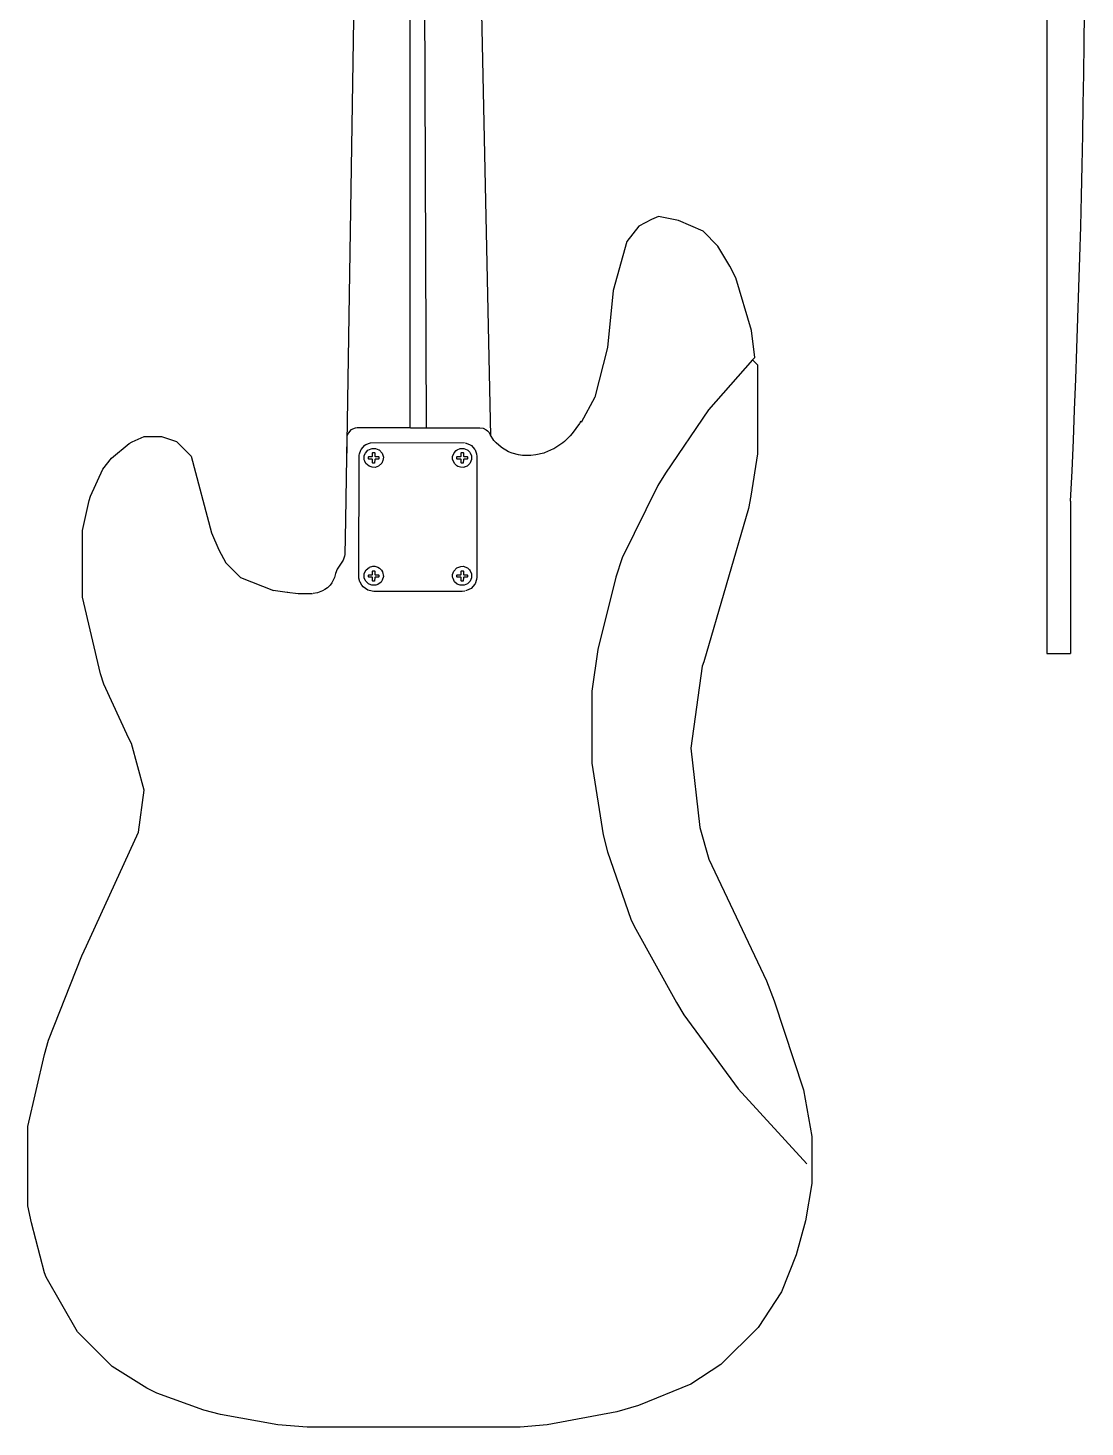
# Model space of a CAD drawing. Extents: x 49 to 882, y -9 to 1184.
# Drawn here: x 441 to 882, y 5 to 588 of the extents above; entities that cross this region are included whole.
import ezdxf

# ---------------------------------------------------------------- set-up
doc = ezdxf.new("R2010")
doc.units = 0
doc.layers.get('0').update_dxf_attribs({"linetype": 'CONTINUOUS'})
for name, color, linetype in [('Body', 7, 'CONTINUOUS'), ('BodyBack', 1, 'CONTINUOUS'), ('Hrdware', 7, 'CONTINUOUS'), ('Neck', 7, 'CONTINUOUS'), ('TrussRod', 7, 'CONTINUOUS')]:
    doc.layers.add(name, color=color, linetype=linetype)

# ---------------------------------------------------------------- blocks, each defined once
blk = doc.blocks.new('*G6')
at = {"color": 7, "linetype": 'CONTINUOUS'}
for p, q in [((575.813406, 420.707254, -1), (574.752703, 419.513497, -1)), ((577.544208, 421.445923, -1), (575.813406, 420.707254, -1)), ((600.607338, 421.635731, -1), (578.458004, 421.560259, -1)), ((600.872513, 421.635731, -1), (606.70638, 421.635731, -1)), ((606.971555, 421.635731, -1), (629.644082, 421.635731, -1)), ((629.610757, 421.614119, -1), (631.059457, 421.417967, -1)), ((631.059457, 421.417967, -1), (632.264076, 420.777754, -1)), ((632.264076, 420.777754, -1), (632.826192, 420.309336, -1)), ((671.174712, 423.339619, -1), (668.19427, 419.277002, -1)), ((671.807024, 424.421162, -1), (671.174712, 423.339619, -1)), ((574.151418, 418.050351, -1), (573.49418, 383.17132, -1)), ((574.752703, 419.513497, -1), (574.151418, 418.050351, -1)), ((633.456513, 419.618947, -1), (632.82619, 420.309335, -1)), ((633.860376, 418.837036, -1), (633.456513, 419.618947, -1)), ((635.51083, 416.358931, -1), (633.860376, 418.837036, -1)), ((636.373181, 415.372889, -1), (635.51083, 416.358931, -1)), ((638.551335, 413.443911, -1), (636.373181, 415.372889, -1)), ((664.222335, 415.301662, -1), (660.550314, 412.854992, -1)), ((664.939635, 415.8996, -1), (664.222335, 415.301662, -1)), ((667.331918, 418.290959, -1), (664.939635, 415.8996, -1)), ((668.19427, 419.277002, -1), (667.331918, 418.290959, -1)), ((638.636191, 413.380245, -1), (638.551335, 413.443911, -1)), ((641.590249, 411.594916, -1), (638.636191, 413.380245, -1)), ((643.154786, 410.984774, -1), (641.590249, 411.594916, -1)), ((645.69623, 410.282447, -1), (643.154786, 410.984774, -1)), ((647.403696, 410.038922, -1), (645.69623, 410.282447, -1)), ((650.864107, 410.036932, -1), (647.403696, 410.038922, -1)), ((652.971592, 410.284438, -1), (650.864107, 410.036932, -1)), ((656.280984, 411.064358, -1), (652.971592, 410.284438, -1)), ((656.678748, 411.196997, -1), (656.280984, 411.064358, -1)), ((660.391208, 412.775408, -1), (656.678748, 411.196997, -1)), ((660.550314, 412.854992, -1), (660.391208, 412.775408, -1)), ((573.492058, 383.036558, -1), (573.215347, 368.703527, -1)), ((573.49418, 383.17132, -1), (573.492058, 383.036558, -1)), ((573.107951, 368.058369, -1), (572.525227, 366.311771, -1)), ((573.215347, 368.703527, -1), (573.107951, 368.058369, -1)), ((570.006058, 362.597863, -1), (569.370299, 360.745154, -1)), ((572.525227, 366.311771, -1), (570.006058, 362.597863, -1)), ((567.827507, 356.928052, -1), (567.195195, 355.979149, -1)), ((568.958614, 359.149234, -1), (567.827507, 356.928052, -1)), ((569.370299, 360.745154, -1), (568.958614, 359.149234, -1)), ((549.030657, 353.061078, -1), (549.172261, 352.982158, -1)), ((549.172261, 352.982158, -1), (553.805279, 352.462741, -1)), ((553.805279, 352.462741, -1), (559.770274, 352.397881, -1)), ((561.903348, 352.748977, -1), (560.03545, 352.397881, -1)), ((563.867239, 353.485525, -1), (561.903348, 352.748977, -1)), ((564.96162, 354.091555, -1), (563.867239, 353.485525, -1)), ((566.001905, 354.785392, -1), (564.96162, 354.091555, -1)), ((567.195195, 355.979149, -1), (566.001905, 354.785392, -1))]:
    blk.add_line(p, q, dxfattribs=at)
at = {"layer": 'BodyBack', "color": 7, "linetype": 'CONTINUOUS'}
for p, q in [((701.227921, 508.487804, -2), (695.962806, 505.700383, -2)), ((704.221819, 509.829889, -2), (701.227921, 508.487804, -2)), ((712.584032, 508.074851, -2), (704.221819, 509.829889, -2)), ((722.804561, 503.635642, -2), (712.584032, 508.074851, -2)), ((695.962806, 505.700383, -2), (691.007418, 499.40291, -2)), ((728.998808, 497.441395, -2), (722.804561, 503.635642, -2)), ((691.007418, 499.40291, -2), (685.241593, 478.93813, -2)), ((733.954195, 489.079156, -2), (728.998808, 497.441395, -2)), ((736.53514, 484.123768, -2), (733.954195, 489.079156, -2)), ((685.241593, 478.93813, -2), (682.960063, 455.043842, -2)), ((743.033933, 462.270447, -2), (736.53514, 484.123768, -2)), ((744.484426, 450.984541, -2), (743.033933, 462.270447, -2)), ((682.960063, 455.043842, -2), (677.689792, 434.363314, -2)), ((743.452043, 449.952158, -2), (725.121193, 429.103355, -2)), ((743.452043, 449.952158, -2), (744.484426, 450.984541, -2)), ((743.452043, 449.952158, -2), (745.516783, 447.887417, -2)), ((745.516783, 447.887417, -2), (745.516783, 410.721934, -2)), ((677.689766, 434.363321, -2), (671.925561, 423.847902, -2)), ((725.121193, 429.103355, -2), (707.080462, 402.621925, -2)), ((475.815113, 408.858488, -2), (483.190409, 415.057892, -2)), ((483.190409, 415.057892, -2), (484.429244, 415.677322, -2)), ((484.429244, 415.677322, -2), (489.487882, 417.948539, -2)), ((489.487882, 417.948539, -2), (496.714512, 417.948539, -2)), ((496.714512, 417.948539, -2), (502.90876, 415.883798, -2)), ((502.90876, 415.883798, -2), (509.103007, 409.689551, -2)), ((472.189415, 404.326366, -2), (475.815113, 408.858488, -2)), ((509.103007, 409.689551, -2), (517.568471, 377.789183, -2)), ((745.516783, 410.721934, -2), (742.817144, 393.092073, -2)), ((467.085362, 393.068324, -2), (472.189415, 404.326366, -2)), ((703.983338, 397.460035, -2), (689.045903, 367.258953, -2)), ((707.080462, 402.621925, -2), (703.983338, 397.460035, -2)), ((466.465932, 391.210035, -2), (467.085362, 393.068324, -2)), ((742.817144, 393.092073, -2), (741.784761, 387.930184, -2)), ((463.67851, 378.718315, -2), (466.465932, 391.210035, -2)), ((741.784761, 387.930184, -2), (723.114263, 323.899222, -2)), ((463.67851, 350.844203, -2), (463.67851, 378.718315, -2)), ((517.568471, 377.789183, -2), (520.697599, 370.618306, -2)), ((520.697599, 370.618306, -2), (523.556242, 365.297438, -2)), ((523.556242, 365.297438, -2), (529.750489, 359.10319, -2)), ((689.045903, 367.258953, -2), (686.361733, 359.206441, -2)), ((529.750489, 359.103191, -2), (543.456119, 353.745072, -2)), ((686.361733, 359.206441, -2), (678.846051, 329.102387, -2)), ((471.214868, 318.943809, -2), (463.67851, 350.844203, -2)), ((543.316781, 353.791531, -2), (549.172256, 352.982146, -2)), ((678.846051, 329.102387, -2), (676.347681, 311.613953, -2)), ((722.494833, 322.040933, -2), (717.642671, 287.869348, -2)), ((723.114263, 323.899222, -2), (722.494833, 322.040933, -2)), ((472.660179, 314.607851, -2), (471.214868, 318.943809, -2)), ((483.087158, 291.895603, -2), (472.660179, 314.607851, -2)), ((676.347681, 311.613953, -2), (676.347681, 281.6751, -2)), ((484.119541, 289.830863, -2), (483.087158, 291.895603, -2)), ((489.487882, 270.318964, -2), (484.119541, 289.830863, -2)), ((717.642671, 287.869348, -2), (721.407738, 254.742515, -2)), ((676.347681, 281.6751, -2), (681.145132, 251.645392, -2)), ((487.058702, 252.859461, -2), (489.487882, 270.318964, -2)), ((465.433549, 205.382619, -2), (487.058702, 252.859461, -2)), ((681.145132, 251.645392, -2), (682.906368, 244.600448, -2)), ((721.407738, 254.742515, -2), (725.179003, 241.515719, -2)), ((682.906368, 244.600448, -2), (692.659206, 216.532254, -2)), ((725.179003, 241.515719, -2), (749.336588, 190.722882, -2)), ((692.659206, 216.532254, -2), (694.104542, 213.641607, -2)), ((694.104542, 213.641607, -2), (711.686904, 181.693741, -2)), ((463.472059, 201.253112, -2), (465.433549, 205.382619, -2)), ((449.589715, 165.958288, -2), (463.472059, 201.253112, -2)), ((749.336588, 190.722882, -2), (752.536937, 182.463894, -2)), ((711.686904, 181.693741, -2), (714.784028, 176.531877, -2)), ((752.536937, 182.463894, -2), (764.734449, 145.32216, -2)), ((714.784028, 176.531877, -2), (737.512786, 145.620508, -2)), ((447.88319, 159.958123, -2), (449.589715, 165.958288, -2)), ((440.966288, 129.916019, -2), (447.88319, 159.958123, -2)), ((737.512786, 145.620508, -2), (766.164291, 114.430401, -2)), ((764.734449, 145.32216, -2), (768.229032, 125.786537, -2)), ((440.966288, 96.880042, -2), (440.966288, 129.916019, -2)), ((768.229032, 125.786537, -2), (768.229032, 106.171413, -2)), ((768.229032, 106.171413, -2), (765.529367, 90.606293, -2)), ((442.432249, 89.715362, -2), (440.966288, 96.880042, -2)), ((447.88319, 68.902679, -2), (442.432249, 89.715362, -2)), ((765.529367, 90.606293, -2), (761.725082, 76.335785, -2)), ((761.725082, 76.335785, -2), (755.602057, 60.90592, -2)), ((448.50262, 67.044415, -2), (447.88319, 68.902679, -2)), ((461.61377, 44.228941, -2), (448.50262, 67.044415, -2)), ((755.602057, 60.90592, -2), (745.76456, 46.107855, -2)), ((476.067005, 29.77568, -2), (461.61377, 44.228941, -2)), ((745.76456, 46.107855, -2), (730.216992, 30.560286, -2)), ((490.623491, 20.690786, -2), (476.067005, 29.77568, -2)), ((730.216992, 30.560286, -2), (717.745922, 22.342599, -2)), ((494.752997, 18.626046, -2), (490.623491, 20.690786, -2)), ((514.355727, 11.557378, -2), (494.752997, 18.626046, -2)), ((717.745922, 22.342599, -2), (695.85958, 13.567407, -2)), ((695.85958, 13.567407, -2), (686.762291, 10.828525, -2)), ((521.400645, 9.796142, -2), (514.355727, 11.557378, -2)), ((545.272251, 5.472554, -2), (521.400645, 9.796142, -2)), ((686.762291, 10.828525, -2), (657.725722, 5.468439, -2)), ((557.588483, 4.524829, -2), (545.272251, 5.472554, -2)), ((657.725722, 5.468439, -2), (646.448071, 4.528969, -2))]:
    blk.add_line(p, q, dxfattribs=at)
blk = doc.blocks.new('*C35')
at = {"layer": 'TrussRod', "color": 7, "linetype": 'CONTINUOUS'}
blk.add_lwpolyline([(876.273619, 390.923383), (876.858469, 403.66034), (877.41335, 416.398955), (877.938259, 429.139124), (878.433194, 441.880739), (878.898152, 454.623696), (879.33313, 467.367887), (879.738127, 480.113208), (880.11314, 492.859552), (880.458167, 505.606814), (880.773203, 518.354888), (881.058249, 531.103667), (881.3133, 543.853047), (881.538354, 556.602921), (881.73341, 569.353182), (881.898463, 582.103727), (882.033513, 594.854448), (882.138555, 607.605239), (882.213589, 620.355995), (882.258611, 633.106611), (882.273619, 645.856979), (882.258609, 657.459156), (882.213583, 669.061605), (882.138542, 680.664209), (882.033491, 692.266852), (881.898431, 703.869416), (881.733366, 715.471787), (881.538299, 727.073847), (881.313234, 738.675481), (881.058172, 750.276571), (880.773117, 761.877003), (880.458073, 773.476658), (880.113041, 785.075421), (879.738025, 796.673176), (879.333029, 808.269807), (878.898055, 819.865196), (878.433105, 831.459227), (877.938184, 843.051785), (877.413294, 854.642753), (876.858438, 866.232014), (876.273619, 877.819453)], dxfattribs=at)

msp = doc.modelspace()

# ---------------------------------------------------------------- linework, layer by layer
at = {"layer": 'Body', "linetype": 'CONTINUOUS'}
msp.add_line((646.448071, 4.528969, -2), (557.588483, 4.524829, -2), dxfattribs=at)
at = {"layer": 'Hrdware', "color": 7, "linetype": 'CONTINUOUS'}
for p, q in [((578.458004, 421.560259, -1), (577.544208, 421.445923, -1)), ((600.607338, 421.635731, -1), (600.739925, 421.635731, -1)), ((600.739925, 421.635731, -1), (600.872513, 421.635731, -1)), ((606.70638, 421.635731, -1), (606.838968, 421.635731, -1)), ((606.838968, 421.635731, -1), (606.971555, 421.635731, -1))]:
    msp.add_line(p, q, dxfattribs=at)
at = {"layer": 'Hrdware', "linetype": 'CONTINUOUS'}
for points in [[(623.412452, 353.458997, -1), (622.219161, 353.326358, -1), (585.359733, 353.326358, -1), (583.357657, 353.684485, -1), (582.853822, 353.883444, -1), (580.851745, 355.183312, -1), (580.353745, 355.872374, -1), (579.631937, 357.159641, -1), (579.565643, 357.318809, -1), (579.128103, 358.89722, -1), (579.206993, 410.105109, -1), (579.31439, 410.750268, -1), (579.897112, 412.231586, -1), (580.086846, 412.595814, -1), (581.647273, 414.340555, -1), (582.065454, 414.575194, -1), (584.022186, 415.315854, -1), (623.279864, 415.401671, -1)], [(623.54504, 415.269032, -1), (623.931135, 415.22221, -1), (625.646026, 414.442555, -1), (626.064209, 414.207916, -1), (627.35946, 412.728454, -1), (627.624636, 412.330535, -1), (628.225391, 410.772551, -1), (628.376409, 409.57203, -1), (628.376409, 359.288638, -1), (628.259996, 358.240521, -1), (627.628746, 356.522971, -1), (627.492048, 356.264854, -1), (625.931621, 354.520114, -1), (624.063723, 353.638458, -1), (623.677628, 353.591637, -1)]]:
    msp.add_polyline3d(points, dxfattribs=at)
for points in [[(585.890085, 405.055786, -1), (584.70276, 405.114943, -1), (583.357657, 405.559816, -1), (582.045036, 406.64746, -1), (581.561489, 407.72025, -1), (581.382097, 408.239135, -1), (581.382097, 409.963449, -1), (581.885931, 411.03783, -1), (582.840563, 412.218322, -1), (584.17811, 412.834699, -1), (584.696794, 413.01416, -1), (586.022672, 413.01416, -1), (587.501557, 412.381602, -1), (587.613727, 412.350962, -1), (588.7805, 411.011302, -1), (589.337369, 409.300252, -1), (589.151083, 407.982875, -1), (588.67443, 406.7801, -1), (587.335293, 405.612872, -1), (585.890085, 405.055786, -1), (585.890085, 405.055786, -1)], [(585.624909, 406.7801, -1), (584.961969, 406.7801, -1), (584.829382, 406.91274, -1), (584.829382, 408.371775, -1), (584.696794, 408.504414, -1), (583.238327, 408.504414, -1), (583.105739, 408.637054, -1), (583.105739, 409.432891, -1), (583.238327, 409.565531, -1), (584.696794, 409.565531, -1), (584.829382, 409.698171, -1), (584.829382, 411.157206, -1), (584.961969, 411.289845, -1), (585.624909, 411.289845, -1), (585.757497, 411.157206, -1), (585.757497, 409.698171, -1), (585.890085, 409.565531, -1), (587.348551, 409.565531, -1), (587.481139, 409.432891, -1), (587.481139, 408.637054, -1), (587.348551, 408.504414, -1), (585.890085, 408.504414, -1), (585.757497, 408.371775, -1), (585.624909, 406.7801, -1), (585.624909, 406.7801, -1)], [(622.8821, 405.055786, -1), (621.561658, 405.115606, -1), (620.383349, 405.484345, -1), (620.077337, 405.688344, -1), (619.139012, 406.494394, -1), (618.425159, 407.85143, -1), (618.241525, 408.504414, -1), (618.241525, 409.565531, -1), (618.873836, 411.177632, -1), (619.676125, 412.117516, -1), (620.121621, 412.451768, -1), (621.411966, 412.928342, -1), (622.8821, 413.01416, -1), (624.320148, 412.452962, -1), (624.626161, 412.248962, -1), (625.431898, 411.442911, -1), (625.635818, 411.136779, -1), (626.111012, 409.842482, -1), (626.196797, 408.371775, -1), (625.635818, 406.933166, -1), (625.431898, 406.627034, -1), (624.626161, 405.820983, -1), (624.320148, 405.616984, -1), (623.026356, 405.141604, -1), (622.8821, 405.055786, -1), (622.8821, 405.055786, -1)], [(622.616925, 406.7801, -1), (621.953985, 406.7801, -1), (621.821397, 406.91274, -1), (621.821397, 408.371775, -1), (621.688809, 408.504414, -1), (620.097755, 408.504414, -1), (619.965167, 408.637054, -1), (619.965167, 409.432891, -1), (620.097755, 409.565531, -1), (621.688809, 409.565531, -1), (621.821397, 409.698171, -1), (621.821397, 411.157206, -1), (621.953985, 411.289845, -1), (622.616925, 411.289845, -1), (622.749512, 411.157206, -1), (622.749512, 409.698171, -1), (622.8821, 409.565531, -1), (624.340567, 409.565531, -1), (624.473155, 409.432891, -1), (624.473155, 408.637054, -1), (624.340567, 408.504414, -1), (622.8821, 408.504414, -1), (622.749512, 408.371775, -1), (622.616925, 406.7801, -1), (622.616925, 406.7801, -1)], [(586.15526, 355.846509, -1), (584.568846, 355.90739, -1), (583.391333, 356.275068, -1), (583.085321, 356.479068, -1), (582.014408, 357.550397, -1), (581.810488, 357.856529, -1), (581.382097, 358.89722, -1), (581.382097, 360.621534, -1), (581.620755, 361.297995, -1), (582.177624, 362.345848, -1), (583.357657, 363.300852, -1), (583.516761, 363.380437, -1), (584.961969, 363.804883, -1), (585.757497, 363.804883, -1), (586.964046, 363.433492, -1), (587.070117, 363.380437, -1), (587.746315, 363.009046, -1), (588.541842, 362.213208, -1), (588.966123, 361.430635, -1), (589.337369, 359.560417, -1), (588.833536, 357.955478, -1), (588.409254, 357.172905, -1), (587.096634, 356.2179, -1), (586.15526, 355.846509, -1), (586.15526, 355.846509, -1)], [(623.014688, 355.846509, -1), (621.428274, 355.90739, -1), (620.217083, 356.35054, -1), (619.037052, 357.305545, -1), (618.425159, 358.642154, -1), (618.241525, 359.295138, -1), (618.241525, 360.356254, -1), (618.745358, 361.695914, -1), (618.798394, 361.802026, -1), (619.965167, 363.141685, -1), (621.6786, 363.723309, -1), (622.616925, 363.804883, -1), (624.452736, 363.111046, -1), (625.300503, 362.369723, -1), (625.634625, 361.924054, -1), (626.111012, 360.633205, -1), (626.196797, 359.029859, -1), (625.560375, 357.55756, -1), (624.486413, 356.48318, -1), (623.014688, 355.846509, -1), (623.014688, 355.846509, -1)], [(585.624909, 357.570823, -1), (584.961969, 357.570823, -1), (584.829382, 357.703463, -1), (584.829382, 359.162498, -1), (584.696794, 359.295138, -1), (583.238327, 359.295138, -1), (583.105739, 359.427777, -1), (583.105739, 360.090975, -1), (583.238327, 360.223615, -1), (584.696794, 360.223615, -1), (584.829382, 360.356254, -1), (584.829382, 361.815289, -1), (584.961969, 361.947929, -1), (585.624909, 361.947929, -1), (585.757497, 361.815289, -1), (585.757497, 360.356254, -1), (585.890085, 360.223615, -1), (587.348551, 360.223615, -1), (587.481139, 360.090975, -1), (587.481139, 359.427777, -1), (587.348551, 359.295138, -1), (585.890085, 359.295138, -1), (585.757497, 359.162498, -1), (585.624909, 357.570823, -1), (585.624909, 357.570823, -1)], [(622.616925, 357.570823, -1), (621.953985, 357.570823, -1), (621.821397, 357.703463, -1), (621.821397, 359.162498, -1), (621.688809, 359.295138, -1), (620.097755, 359.295138, -1), (619.965167, 359.427777, -1), (619.965167, 360.090975, -1), (620.097755, 360.223615, -1), (621.688809, 360.223615, -1), (621.821397, 360.356254, -1), (621.821397, 361.815289, -1), (621.953985, 361.947929, -1), (622.616925, 361.947929, -1), (622.749512, 361.815289, -1), (622.749512, 360.356254, -1), (622.8821, 360.223615, -1), (624.340567, 360.223615, -1), (624.473155, 360.090975, -1), (624.473155, 359.427777, -1), (624.340567, 359.295138, -1), (622.8821, 359.295138, -1), (622.749512, 359.162498, -1), (622.616925, 357.570823, -1), (622.616925, 357.570823, -1)]]:
    msp.add_polyline3d(points, close=True, dxfattribs=at)
at = {"layer": 'Neck', "linetype": 'CONTINUOUS'}
for p, q in [((582.177825, 898.717455, -2), (576.742115, 583.146024, -2)), ((623.675654, 898.724312, -2), (634.126495, 418.229508, -2)), ((600.490251, 421.635384, -2), (600.490251, 875.553542, -2)), ((605.650884, 875.409216, -2), (607.153458, 421.63577, -2)), ((576.742115, 583.146024, -2), (573.878266, 406.51095, -2))]:
    msp.add_line(p, q, dxfattribs=at)
at = {"layer": 'TrussRod', "color": 7, "linetype": 'CONTINUOUS'}
for p, q in [((866.273619, 929.320217), (866.273619, 327.423383)), ((876.273619, 390.923383), (876.273619, 327.423383)), ((866.273619, 327.423383), (876.273619, 327.423383))]:
    msp.add_line(p, q, dxfattribs=at)

# ---------------------------------------------------------------- block references
at = {"layer": 'Body', "color": 7, "linetype": 'CONTINUOUS'}
msp.add_blockref('*G6', (0, 0), dxfattribs=at)
at = {"layer": 'TrussRod', "color": 7, "linetype": 'CONTINUOUS'}
msp.add_blockref('*C35', (0, 0), dxfattribs=at)

doc.saveas('drawing.dxf')
